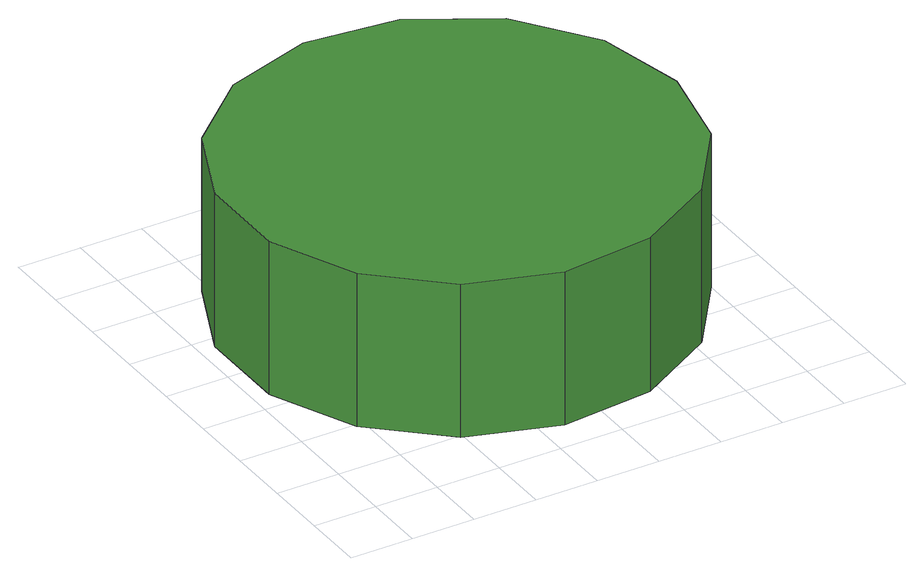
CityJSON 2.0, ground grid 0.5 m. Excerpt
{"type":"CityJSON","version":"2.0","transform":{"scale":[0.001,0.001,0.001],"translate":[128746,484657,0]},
"CityObjects":{
"tree1":{"type":"SolitaryVegetationObject","attributes":{"function":"something"},"geometry":[{"type":"MultiSurface","lod":"1","boundaries":[[[0,1,2,3,4,5,6,7,8,9,10,11,12,13,14]],[[15,16,17,18,19,20,21,22,23,24,25,26,27,28,29]],[[0,29,28,1]],[[1,28,27,2]],[[2,27,26,3]],[[3,26,25,4]],[[4,25,24,5]],[[5,24,23,6]],[[6,23,22,7]],[[7,22,21,8]],[[8,21,20,9]],[[9,20,19,10]],[[10,19,18,11]],[[11,18,17,12]],[[12,17,16,13]],[[13,16,15,14]],[[14,15,29,0]]]}]}
},
"vertices":[
[3657,2027,2114],[3503,2752,2114],[3068,3352,2114],[2426,3722,2114],[1688,3800,2114],[983,3571,2114],[433,3075,2114],[131,2398,2114],[131,1656,2114],[433,979,2114],[983,483,2114],[1688,254,2114],[2426,332,2114],[3068,702,2114],[3503,1302,2114],[3503,1302,864],[3068,702,864],[2426,332,864],[1688,254,864],[983,483,864],[433,979,864],[131,1656,864],[131,2398,864],[433,3075,864],[983,3571,864],[1688,3800,864],[2426,3722,864],[3068,3352,864],[3503,2752,864],[3657,2027,864]
]}
